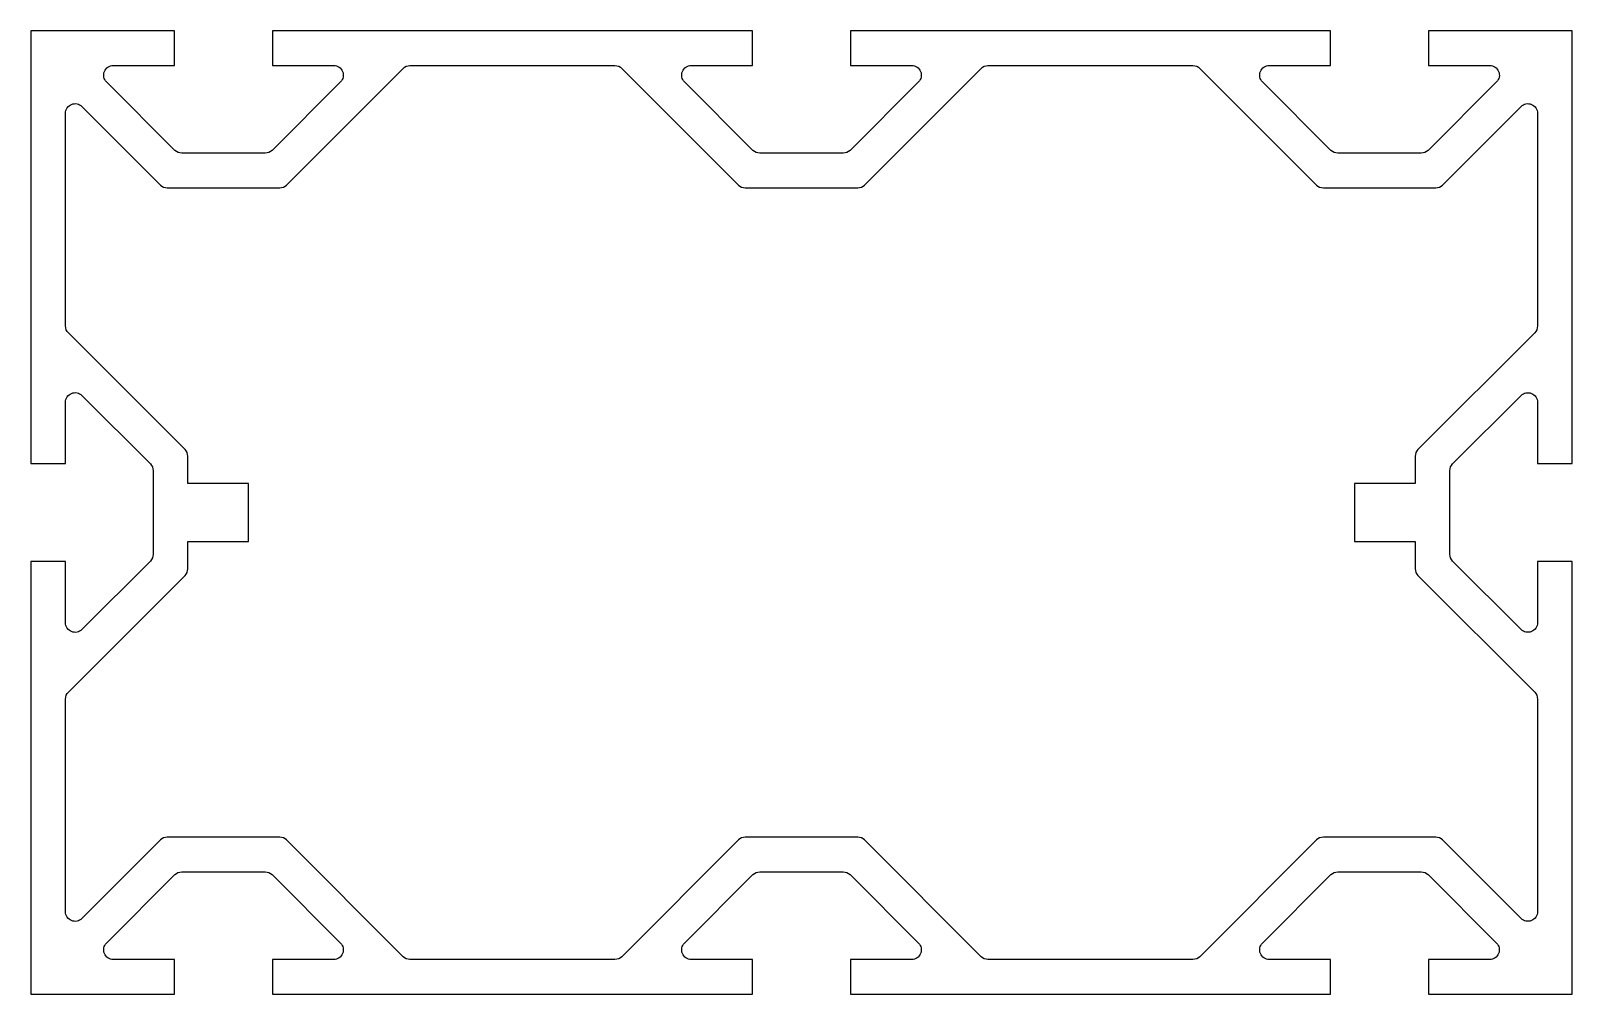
# Model space of a CAD drawing. Extents: x 323.5 to 403.5, y 189.2 to 239.2.
import ezdxf

# ---------------------------------------------------------------- set-up
doc = ezdxf.new("R2010")
doc.units = 0
doc.header["$LTSCALE"] = 15
doc.layers.get('0').update_dxf_attribs({"linetype": 'CONTINUOUS'})

msp = doc.modelspace()

# ---------------------------------------------------------------- linework, layer by layer
for points in [[(401.708, 211.614), (401.708, 208.444, -0.668179), (400.855, 208.09), (397.305, 211.64, -0.198912), (397.158, 211.994), (397.158, 216.334, -0.198912), (397.305, 216.688), (400.855, 220.238, -0.668179), (401.708, 219.884), (401.708, 216.714), (403.508, 216.714), (403.508, 239.164), (396.058, 239.164), (396.058, 237.364), (399.228, 237.364, -0.668179), (399.582, 236.51), (396.032, 232.96, -0.198912), (395.678, 232.814), (391.338, 232.814, -0.198912), (390.985, 232.96), (387.435, 236.51, -0.668179), (387.788, 237.364), (390.958, 237.364), (390.958, 239.164), (366.058, 239.164), (366.058, 237.364), (369.228, 237.364, -0.668179), (369.582, 236.51), (366.032, 232.96, -0.198912), (365.678, 232.814), (361.338, 232.814, -0.198912), (360.985, 232.96), (357.435, 236.51, -0.668179), (357.788, 237.364), (360.958, 237.364), (360.958, 239.164), (336.058, 239.164), (336.058, 237.364), (339.228, 237.364, -0.668179), (339.582, 236.51), (336.032, 232.96, -0.198912), (335.678, 232.814), (331.338, 232.814, -0.198912), (330.985, 232.96), (327.435, 236.51, -0.668179), (327.788, 237.364), (330.958, 237.364), (330.958, 239.164), (323.508, 239.164), (323.508, 216.714), (325.308, 216.714), (325.308, 219.884, -0.668179), (326.162, 220.238), (329.712, 216.688, -0.198912), (329.858, 216.334), (329.858, 211.994, -0.198912), (329.712, 211.64), (326.162, 208.09, -0.668179), (325.308, 208.444), (325.308, 211.614), (323.508, 211.614), (323.508, 189.164), (330.958, 189.164), (330.958, 190.964), (327.788, 190.964, -0.668179), (327.435, 191.817), (330.985, 195.367, -0.198912), (331.338, 195.514), (335.678, 195.514, -0.198912), (336.032, 195.367), (339.582, 191.817, -0.668179), (339.228, 190.964), (336.058, 190.964), (336.058, 189.164), (360.958, 189.164), (360.958, 190.964), (357.788, 190.964, -0.668179), (357.435, 191.817), (360.985, 195.367, -0.198912), (361.338, 195.514), (365.678, 195.514, -0.198912), (366.032, 195.367), (369.582, 191.817, -0.668179), (369.228, 190.964), (366.058, 190.964), (366.058, 189.164), (390.958, 189.164), (390.958, 190.964), (387.788, 190.964, -0.668179), (387.435, 191.817), (390.985, 195.367, -0.198912), (391.338, 195.514), (395.678, 195.514, -0.198912), (396.032, 195.367), (399.582, 191.817, -0.668179), (399.228, 190.964), (396.058, 190.964), (396.058, 189.164), (403.508, 189.164), (403.508, 211.614)], [(395.505, 217.433, 0.198912), (395.358, 217.08), (395.358, 215.664), (392.208, 215.664), (392.208, 212.664), (395.358, 212.664), (395.358, 211.248, 0.198912), (395.505, 210.895), (401.562, 204.838, -0.198912), (401.708, 204.484), (401.708, 193.444, -0.668179), (400.855, 193.09), (396.777, 197.167, 0.198912), (396.424, 197.314), (390.593, 197.314, 0.198912), (390.239, 197.167), (384.182, 191.11, -0.198912), (383.828, 190.964), (373.188, 190.964, -0.198912), (372.835, 191.11), (366.777, 197.167, 0.198912), (366.424, 197.314), (360.593, 197.314, 0.198912), (360.239, 197.167), (354.182, 191.11, -0.198912), (353.828, 190.964), (343.188, 190.964, -0.198912), (342.835, 191.11), (336.777, 197.167, 0.198912), (336.424, 197.314), (330.593, 197.314, 0.198912), (330.239, 197.167), (326.162, 193.09, -0.668179), (325.308, 193.444), (325.308, 204.484, -0.198912), (325.455, 204.838), (331.512, 210.895, 0.198912), (331.658, 211.248), (331.658, 212.664), (334.808, 212.664), (334.808, 215.664), (331.658, 215.664), (331.658, 217.08, 0.198912), (331.512, 217.433), (325.455, 223.49, -0.198912), (325.308, 223.844), (325.308, 234.884, -0.668179), (326.162, 235.238), (330.239, 231.16, 0.198912), (330.593, 231.014), (336.424, 231.014, 0.198912), (336.777, 231.16), (342.835, 237.217, -0.198912), (343.188, 237.364), (353.828, 237.364, -0.198912), (354.182, 237.217), (360.239, 231.16, 0.198912), (360.593, 231.014), (366.424, 231.014, 0.198912), (366.777, 231.16), (372.835, 237.217, -0.198912), (373.188, 237.364), (383.828, 237.364, -0.198912), (384.182, 237.217), (390.239, 231.16, 0.198912), (390.593, 231.014), (396.424, 231.014, 0.198912), (396.777, 231.16), (400.855, 235.238, -0.668179), (401.708, 234.884), (401.708, 223.844, -0.198912), (401.562, 223.49)]]:
    msp.add_lwpolyline(points, format="xyb", close=True)

doc.saveas('drawing.dxf')
